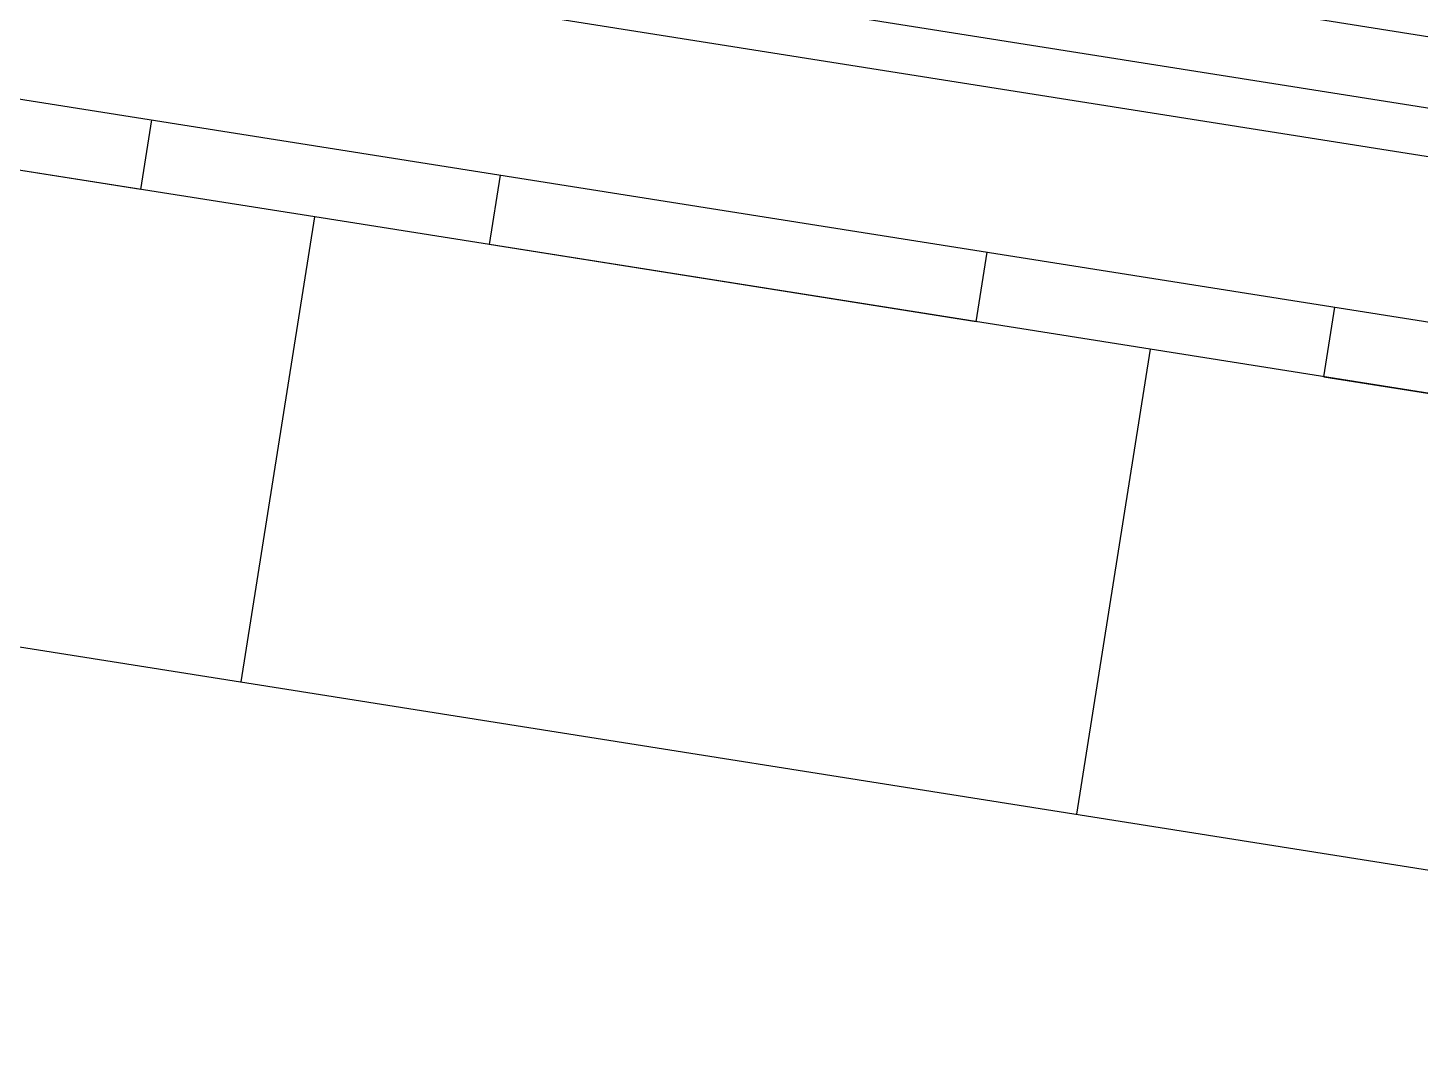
# Model space of a CAD drawing. Extents: x -640655 to -640254, y -1045449 to -1045159.
# Drawn here: x -640336.75 to -640297.24, y -1045448.98 to -1045420.33 of the extents above; entities that cross this region are included whole.
import ezdxf

# ---------------------------------------------------------------- set-up
doc = ezdxf.new("R2010")
doc.units = 0
doc.header["$MEASUREMENT"] = 0
doc.linetypes.add('DOTDASH', pattern=[1, 0.3, -0.2, 0, -0.2, 0.3])
doc.layers.add('FLOATING-WINDOWS', color=2, linetype='CONTINUOUS', plot=False)
for name, color, linetype in [('KATASTR2', 18, 'CONTINUOUS'), ('T_tlusta', 1, 'CONTINUOUS'), ('vlas_kom', 16, 'CONTINUOUS')]:
    doc.layers.add(name, color=color, linetype=linetype)

msp = doc.modelspace()

# ---------------------------------------------------------------- linework, layer by layer
at = {"layer": 'FLOATING-WINDOWS', "linetype": 'Continuous'}
msp.add_lwpolyline([(-640335.7809065202, -1045375.318401141), (-640342.3512002785, -1045416.80130411), (-640283.6825231967, -1045426.093576715), (-640277.1122294384, -1045384.610673747)], close=True, dxfattribs=at)
at = {"layer": 'KATASTR2', "color": 18, "linetype": 'DOTDASH', "ltscale": 3000.000034064054}
for p, q in [((-640303.3401466837, -1045419.577129023), (-640279.1183680993, -1045423.4134842)), ((-640328.6090303999, -1045425.699595938), (-640349.8338072684, -1045422.33792809)), ((-640330.6991354852, -1045438.896129271), (-640328.6090303999, -1045425.699595938)), ((-640304.9044295764, -1045429.45403363), (-640328.6090303999, -1045425.699595938)), ((-640304.9044295764, -1045429.45403363), (-640306.994551959, -1045442.650593546)), ((-640281.1999775809, -1045433.208446518), (-640304.9044295764, -1045429.45403363))]:
    msp.add_line(p, q, dxfattribs=at)
at = {"layer": 'T_tlusta', "linetype": 'Continuous'}
msp.add_lwpolyline([(-640352.4059585308, -1045352.435926502), (-640365.2336749184, -1045433.42635612), (-640267.057471186, -1045448.976051355), (-640254.2297547985, -1045367.985621736)], close=True, dxfattribs=at)
at = {"layer": 'vlas_kom', "color": 16, "linetype": 'Continuous', "ltscale": 5000.000250560046}
for p, q in [((-640352.3820425553, -1045413.8344591), (-640282.277741308, -1045424.937856348)), ((-640349.5205736586, -1045420.362457872), (-640283.2163507311, -1045430.863994152)), ((-640333.5475943248, -1045424.917454492), (-640347.3751665174, -1045422.727386508)), ((-640333.5475943248, -1045424.917454492), (-640333.2347079806, -1045422.941885055)), ((-640323.3429453647, -1045424.508970877), (-640323.6557820993, -1045426.484118634)), ((-640309.8429935012, -1045428.671842575), (-640323.6557820993, -1045426.484118634)), ((-640309.8429935012, -1045428.671842575), (-640309.5301071571, -1045426.696310345)), ((-640299.9753410426, -1045430.2347116), (-640299.6624546985, -1045428.259191772)), ((-640299.9753410426, -1045430.2347116), (-640286.1385415058, -1045432.42624306))]:
    msp.add_line(p, q, dxfattribs=at)

doc.saveas('drawing.dxf')
